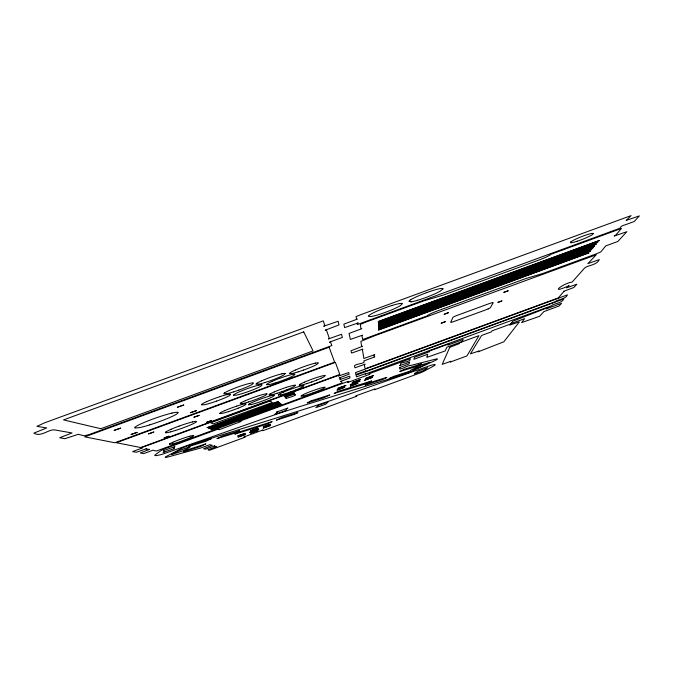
<?xml version="1.0" encoding="UTF-8"?>
<svg xmlns="http://www.w3.org/2000/svg" width="673" height="673" viewBox="0 0 673 673"><rect width="100%" height="100%" fill="white"/><g stroke="black" fill="none" stroke-linecap="round" stroke-linejoin="round"><path stroke-width="1.01" d="M378.361 325.286L594.722 245.906L378.377 325.328M511 323.578L524.604 318.674L521.6 322.611L539.578 316.302L543.893 311.599L559.12 305.979L561.56 303.338L546.266 308.882L547.746 307.595L512.767 321.24L509.697 325.084L519.388 321.871L503.85 341.791L478.108 351.836L479.05 350.986L470.41 353.838L481.649 335.423L491.08 331.982L492.123 330.822L510.883 323.932M591.735 249.473L378.453 327.726L591.71 249.515M596.202 244.181L378.335 324.108L596.177 244.223M599.29 240.53L378.251 321.61L599.256 240.564M443.002 288.835L440.31 291.098A18.297 2.17 -20.6 0 1 436.003 293.31A18.129 2.154 -20.6 0 1 430.308 295.784A18.314 2.17 -20.6 0 1 423.754 298.274A18.129 2.154 -20.6 0 1 417.655 300.259M280.229 403.354L214.88 427.708L210.186 428.945L280.212 403.32M281.179 404.195L211.81 429.618M211.802 429.61L281.163 404.162M286.437 398.18C284.073 399.064 299.628 394.79 294.648 394.378C297.214 393.335 280.801 397.903 286.496 398.155M313.096 392.839L319.616 390.29A12.837 1.077 -20 0 0 323.949 388.254A12.72 1.068 -20 0 0 325.059 387.429A12.837 1.077 -20 0 0 324.42 387.219A12.72 1.068 -20 0 0 318.674 388.674L311.843 391.021A12.72 1.068 -20 0 0 301.807 395.421M179.052 426.135L178.656 426.278A16.531 1.506 -19.5 0 0 170.967 429.324M577.123 241.245L575.272 241.817A12.358 1.422 -21.4 0 1 571.377 242.667M250.97 404.591L248.514 404.751M242.844 403.531L240.269 403.699A14.183 1.321 -19.8 0 1 240.976 402.908M280.616 394.925L278.336 395.034M271.497 394.799L269.107 394.916M226.784 393.705L223.831 393.823A15.757 1.624 -19.7 0 1 224.546 392.914M269.166 384.586L266.575 384.653M258.743 384.165L256.026 384.233A15.513 1.582 -19.9 0 1 256.859 383.29M291.998 373.498L289.499 373.507A15.336 1.548 -20 0 1 290.458 372.531A15.496 1.565 -20 0 1 295.279 370.049M370.747 316.588L368.35 316.192A18.112 2.154 -20.4 0 1 369.898 314.779A18.112 2.154 -20.4 0 1 376.089 311.54A18.112 2.154 -20.4 0 1 385.419 307.738A18.112 2.154 -20.4 0 1 391.947 305.517M411.043 301.824L408.915 301.327A18.129 2.154 -20.6 0 1 410.606 299.847M165.911 432.739L165.44 432.63A16.531 1.506 -19.5 0 1 166.046 431.797M219.878 413.516L222.519 413.306A14.108 1.287 -19.7 0 0 228.315 411.691M233.464 395.303L236.273 395.177A15.403 1.539 -19.8 0 0 242.549 393.486A15.26 1.523 -19.8 0 0 247.891 391.703A15.412 1.539 -19.8 0 0 253.359 389.642A15.26 1.523 -19.8 0 0 257.843 387.715A15.403 1.539 -19.8 0 0 260.947 386.125L262.176 384.779A15.26 1.523 -19.8 0 0 258.794 385.141M299.216 385.133L301.42 385.065A13.982 1.279 -20 0 0 306.821 383.602M177.781 412.297L178.21 412.625L176.679 414.072A23.168 2.33 -19.4 0 1 172.423 416.309A22.949 2.305 -19.4 0 1 165.979 419.094A23.176 2.33 -19.4 0 1 157.903 422.148A22.949 2.305 -19.4 0 1 149.801 424.856M266.971 393.898L265.801 395.11A14.318 1.329 -19.8 0 1 262.899 396.565A14.192 1.321 -19.8 0 1 258.718 398.34A14.335 1.329 -19.8 0 1 253.628 400.258A14.192 1.321 -19.8 0 1 248.665 401.932M285.243 373.515L283.855 374.962A15.656 1.59 -19.9 0 1 280.624 376.611A15.513 1.582 -19.9 0 1 276.023 378.588A15.664 1.598 -19.9 0 1 270.453 380.691A15.513 1.582 -19.9 0 1 265.086 382.474M295.464 385.25L294.16 386.487A14.125 1.296 -19.9 0 1 291.216 387.942A13.99 1.287 -19.9 0 1 287.043 389.709M192.604 421.904A16.413 1.489 -19.5 0 1 196.062 422.097A16.531 1.506 -19.5 0 1 191.78 424.377A16.404 1.489 -19.5 0 1 183.981 427.54L181.289 428.516A16.531 1.506 -19.5 0 1 175.392 430.484M175.527 430.434A16.413 1.489 -19.5 0 1 170.622 431.856M166.256 431.73A16.413 1.489 -19.5 0 1 171.135 429.281M170.454 431.915A16.531 1.506 -19.5 0 1 165.827 432.764M178.984 426.152A16.531 1.506 -19.5 0 1 192.587 421.895M238.225 408.149A13.982 1.27 -19.7 0 0 242.314 406.416A14.108 1.287 -19.7 0 0 245.115 405.011L246.15 403.876A13.982 1.27 -19.7 0 0 242.978 404.313A14.108 1.287 -19.7 0 0 236.736 406.113M228.357 411.674A13.982 1.27 -19.7 0 0 233.27 410.025A14.108 1.287 -19.7 0 0 238.183 408.166M219.97 413.491A13.982 1.27 -19.7 0 1 220.593 412.751M224.698 410.673A13.982 1.27 -19.7 0 1 236.761 406.13M220.399 412.81A14.108 1.287 -19.7 0 1 224.555 410.707M245.292 400.746A14.192 1.321 -19.8 0 1 252.409 397.903A14.192 1.321 -19.8 0 1 257.599 396.103A14.301 1.329 -19.8 0 1 263.85 394.285A14.192 1.321 -19.8 0 1 266.937 393.924M248.615 401.949A14.335 1.329 -19.8 0 1 242.793 403.548M240.909 402.925A14.335 1.329 -19.8 0 1 245.216 400.746M248.556 404.742A13.788 1.245 -19.9 0 1 249.271 403.985M266.365 399.535A13.788 1.245 -19.9 0 0 270.437 397.819A13.914 1.253 -19.9 0 0 273.28 396.405L274.458 395.236A13.78 1.245 -19.9 0 0 271.463 395.615A13.914 1.253 -19.9 0 0 265.398 397.373A13.788 1.245 -19.9 0 0 260.375 399.131A13.788 1.245 -19.9 0 0 253.452 401.899A13.889 1.253 -19.9 0 0 249.229 403.993M250.97 404.591A13.914 1.253 -19.9 0 0 256.598 403.026A13.788 1.245 -19.9 0 0 261.41 401.402A13.914 1.253 -19.9 0 0 266.323 399.552M282.046 391.593A13.99 1.287 -19.9 0 1 277.175 393.234M269.192 394.891A13.99 1.287 -19.9 0 1 269.999 394.084M274.315 391.922A13.99 1.287 -19.9 0 1 286.454 387.345M295.43 385.267A13.99 1.287 -19.9 0 0 292.503 385.604A14.125 1.296 -19.9 0 0 286.437 387.328M286.992 389.734A14.125 1.296 -19.9 0 1 281.962 391.627M277.049 393.284A14.125 1.296 -19.9 0 1 271.412 394.832M269.814 394.134A14.125 1.296 -19.9 0 1 274.172 391.955M295.741 389.953A13.645 1.22 -20 0 0 299.83 388.237A13.771 1.237 -20 0 0 302.724 386.807L304.036 385.604A13.645 1.22 -20 0 0 301.193 385.957M290.871 391.795A13.645 1.22 -20 0 1 286.126 393.394M278.42 395.009A13.645 1.22 -20 0 1 279.228 394.227M283.484 392.115A13.645 1.22 -20 0 1 295.329 387.656A13.771 1.237 -20 0 1 301.226 385.923M295.699 389.97A13.771 1.237 -20 0 1 290.786 391.821M286 393.436A13.771 1.237 -20 0 1 280.532 394.95M279.051 394.269A13.771 1.237 -20 0 1 283.35 392.14M320.886 378.302A13.855 1.262 -20 0 1 316.697 380.068M311.742 381.936A13.855 1.262 -20 0 1 306.947 383.551M299.3 385.107A13.855 1.262 -20 0 1 300.2 384.275M304.608 382.087A13.855 1.262 -20 0 1 316.655 377.553A13.982 1.279 -20 0 1 322.577 375.828A13.855 1.262 -20 0 1 325.328 375.551L323.881 376.83A13.982 1.279 -20 0 1 320.886 378.302M316.655 380.085A13.982 1.279 -20 0 1 311.658 381.97M300.023 384.317A13.982 1.279 -20 0 1 304.465 382.121M391.913 305.534A18.112 2.154 -20.4 0 1 399.282 303.632M370.688 316.604A18.289 2.179 -20.4 0 0 377.503 314.981A18.112 2.154 -20.4 0 0 383.711 312.953A18.289 2.179 -20.4 0 0 390.256 310.463A18.112 2.154 -20.4 0 0 395.867 308.015A18.28 2.179 -20.4 0 0 400.031 305.853L402.454 303.691A18.104 2.154 -20.4 0 0 399.375 303.582M426.463 292.696A18.129 2.154 -20.6 0 0 416.999 296.541A18.314 2.17 -20.6 0 0 410.538 299.847M426.455 292.696A18.129 2.154 -20.6 0 1 432.941 290.492A18.297 2.17 -20.6 0 1 440.209 288.599A18.129 2.154 -20.6 0 1 442.952 288.868M417.596 300.284A18.314 2.17 -20.6 0 1 410.976 301.841M592.004 233.43A12.173 1.405 -21.4 0 1 593.207 233.514M593.283 233.497A12.207 1.405 -21.4 0 1 590.793 235.55A12.358 1.422 -21.4 0 1 585.653 238.015L583.584 238.881A12.207 1.405 -21.4 0 1 577.173 241.228M570.696 242.07A12.173 1.405 -21.4 0 1 572.319 240.909A12.207 1.405 -21.4 0 1 577.131 238.503A12.173 1.405 -21.4 0 1 587.714 234.482A12.358 1.422 -21.4 0 1 592.105 233.388M571.217 242.726A12.358 1.422 -21.4 0 1 570.536 242.12M492.577 302.631A5.266 0.513 -20.8 0 1 493.183 302.715L490.424 307.637A5.123 0.488 -20.7 0 1 489.961 307.998A5.207 0.496 -20.7 0 1 488.152 308.899M492.611 302.631A5.35 0.522 -20.8 0 0 490.625 303.153A5.266 0.513 -20.8 0 0 488.775 303.784L457.716 315.174A5.266 0.513 -20.6 0 0 455.057 316.226A5.35 0.522 -20.6 0 0 453.055 317.193L450.666 322.274L451.12 322.308A5.216 0.496 -20.6 0 0 452.912 321.862L485.494 309.975A5.123 0.488 -20.7 0 0 488.186 308.882M171.96 413.104A22.949 2.305 -19.4 0 1 177.739 412.322M149.726 424.882A23.176 2.33 -19.4 0 1 139.816 427.582L134.861 428.028A22.949 2.305 -19.4 0 1 135.382 426.909A23.126 2.33 -19.4 0 1 141.624 423.561A22.949 2.305 -19.4 0 1 152.914 419.027A22.949 2.305 -19.4 0 1 161.419 416.099A23.126 2.33 -19.4 0 1 172.002 413.071M216.555 401.108A15.504 1.565 -19.6 0 1 211.103 402.934A15.656 1.582 -19.6 0 1 204.508 404.717L201.53 404.885A15.496 1.565 -19.6 0 1 202.144 404.027A15.656 1.582 -19.6 0 1 206.594 401.672M206.729 401.655A15.504 1.565 -19.6 0 1 220.088 396.607M227.003 394.647A15.504 1.565 -19.6 0 1 230.612 394.227L229.586 395.522A15.647 1.573 -19.6 0 1 226.532 397.104A15.504 1.565 -19.6 0 1 222.04 399.039A15.656 1.582 -19.6 0 1 216.513 401.125M220.096 396.574A15.656 1.582 -19.6 0 1 227.079 394.597M238.873 390.113A15.757 1.624 -19.7 0 1 233.346 391.947M224.656 392.881A15.757 1.624 -19.7 0 1 240.051 386.252A15.757 1.624 -19.7 0 1 253.435 382.979L252.257 384.359A15.908 1.64 -19.7 0 1 249.077 386.008A15.757 1.624 -19.7 0 1 244.459 387.993A15.916 1.64 -19.7 0 1 238.831 390.13M233.245 391.98A15.916 1.64 -19.7 0 1 226.725 393.722M233.514 395.295A15.26 1.523 -19.8 0 1 234.254 394.42A15.26 1.523 -19.8 0 1 238.856 392.039A15.26 1.523 -19.8 0 1 246.461 388.986A15.26 1.523 -19.8 0 1 252.055 387.059A15.26 1.523 -19.8 0 1 258.726 385.175M261.696 380.817A15.513 1.582 -19.9 0 1 275.156 375.736A15.664 1.598 -19.9 0 1 281.979 373.793M281.894 373.851A15.513 1.582 -19.9 0 1 285.201 373.54M264.994 382.508A15.664 1.598 -19.9 0 1 258.693 384.182M256.792 383.307A15.664 1.598 -19.9 0 1 261.578 380.834M275.249 382.954A15.084 1.497 -19.9 0 0 280.506 381.204A15.235 1.506 -19.9 0 0 285.924 379.151A15.084 1.497 -19.9 0 0 290.425 377.233A15.227 1.506 -19.9 0 0 293.596 375.627L295.001 374.23A15.084 1.497 -19.9 0 0 291.838 374.533A15.084 1.497 -19.9 0 0 285.251 376.4A15.084 1.497 -19.9 0 0 279.766 378.293M266.626 384.645A15.084 1.497 -19.9 0 1 267.484 383.736A15.084 1.497 -19.9 0 1 272.186 381.339M272.136 381.355A15.084 1.497 -19.9 0 1 279.775 378.293M275.198 382.971A15.235 1.506 -19.9 0 1 269.116 384.603M303.456 370.1A15.344 1.548 -20 0 1 298.139 371.875M295.388 370.041A15.344 1.548 -20 0 1 308.739 364.993A15.496 1.565 -20 0 1 315.376 363.109M315.284 363.168A15.344 1.548 -20 0 1 318.371 362.924L316.848 364.387A15.487 1.565 -20 0 1 313.559 366.053A15.344 1.548 -20 0 1 308.941 368.03A15.496 1.565 -20 0 1 303.414 370.116M298.046 371.908A15.496 1.565 -20 0 1 291.939 373.515M303.321 395.909A12.837 1.077 -20 0 1 301.605 395.488M313.172 392.805A12.72 1.068 -20 0 1 303.506 395.842M172.566 443.894A12.829 1.06 -19.6 0 1 169.806 443.86M173.104 442.153A12.829 1.06 -19.6 0 1 179.22 439.696L186.16 437.29A12.947 1.068 -19.6 0 1 189.954 436.171M172.448 443.936A12.947 1.068 -19.6 0 0 178.101 442.27A12.829 1.06 -19.6 0 0 182.762 440.664L189.147 438.165A12.947 1.068 -19.6 0 0 193.025 436.289A12.829 1.06 -19.6 0 0 193.723 435.624A12.947 1.068 -19.6 0 0 192.629 435.574A12.829 1.06 -19.6 0 0 189.971 436.18M169.663 443.894A12.947 1.068 -19.6 0 1 173.003 442.169M263.244 428.02L270.411 425.471L263.244 428.02M399.754 365.616L409.664 362.141L409.058 363.984L399.493 367.584L400.359 367.416C396.616 372.295 408.259 364.85 410.623 365.481L435.49 359.163A13.224 0.993 -20.4 0 1 434.733 360.669L407.098 373.38L302.244 405.861A102.994 7.462 -19.9 0 0 261.452 419.422L164.288 453.585A9.918 0.774 -19.6 0 1 159.753 454.906L159.678 454.923A25.995 2.044 -19.6 0 1 155.446 454.612L160.494 450.952A17.246 1.38 -19.6 0 1 165.07 448.622L218.431 428.979L219.373 429.298L218.708 429.668L220.5 429.181L241.027 421.508L239.041 421.424L346.402 382.02L348.631 381.305L348.782 381.784L347.663 382.34L349.11 381.978L369.881 374.238L369.09 373.725L410.328 358.692L410.076 359.988C408.561 362.663 398.273 361.881 400.654 365.06L399.754 365.616M350.28 386.041L358.028 383.215L350.305 386.008M277.377 411.901L274.954 414.265L285.697 410.547L286.799 408.62L287.876 408.074L276.704 412.011L277.377 411.901M360.223 379.589L352.29 382.483L360.223 379.589M372.203 377.444L364.413 380.295L372.203 377.444M192.066 444.735L188.541 446.586L206.022 441.252L211.482 438.56L192.066 444.735M186.976 449.934L183.578 451.709L200.63 446.477L205.913 443.886L186.976 449.934M414.433 373.793L423.973 370.478L427.692 367.694L418.034 371.075L414.433 373.793M190.35 412.726L196.297 410.673L190.35 412.726M337.106 390.046L344.913 387.219L337.123 390.012M193.967 417.184L199.115 415.401L193.967 417.184M257.759 428.221L250.465 430.855L257.759 428.221M323.856 326.161L338.124 321.282L338.999 324.933L325.202 330.199L326.439 330.039L329.299 338.334L328.315 338.956L341.548 334.288L342.38 337.417L329.863 342.019L329.509 342.296L330.552 342.17L331.848 345.552L88.483 434.817L84.075 435.776L78.312 434.287L64.961 438.687L59.678 437.744L72.045 432.958L55.169 430.013C49.465 428.415 41.011 437.677 33.835 433.134L46.723 427.927L36.897 426.371L44.519 422.854L323.25 320.87L324.647 324.882L324.706 325.656L323.856 326.161M171.935 454.46L182.072 451.162C204.079 441.059 173.71 452.037 171.935 454.46M373.448 375.576L365.582 378.487L373.448 375.61M429.45 351.685L414.375 357.346L413.895 359.306L427.742 354.25L426.791 357.321L427.397 357.186L445.223 350.927L446.922 347.184L462.141 341.59L463.201 339.486L448.361 344.887L447.789 345.013L448.79 343.911L447.755 344.29L429.256 351.079L429.45 351.685M245.081 433.378L237.805 435.986L245.081 433.378M164.389 450.548L164.162 451.945L163.076 452.466L174.282 448.622L173.827 448.529L174.164 447.065L174.938 446.628L163.329 450.717L164.389 450.548M206.51 422.35L211.305 420.684L206.51 422.35M337.955 388.313L345.855 385.486L337.955 388.313M350.296 384.611L352.307 384.275A5.35 0.429 -20.2 0 0 353.931 383.753L360.097 381.103A6.242 0.496 -20.2 0 0 360.047 381.027L358.347 381.372A5.359 0.429 -20.2 0 0 356.917 381.818L350.296 384.611M378.285 322.796L597.759 242.305L378.285 322.796M626.285 220.382L639.35 215.907L634.202 221.526L625.301 224.782C622.618 225.472 620.573 226.305 619.951 228.231L357.329 324.563L357.17 323.545L358.213 322.905L344.626 327.591L343.861 324.134L357.321 319.137L356.446 318.901L356.084 316.579L361.065 314.56L631.072 215.621L626.285 220.382M378.403 326.464L593.233 247.672L378.403 326.464M378.487 328.828L590.314 251.13L378.487 328.828M378.529 329.98L588.883 252.821L378.529 329.98M245.275 434.489L238.074 437.071L245.266 434.514M497.978 302.362L502.016 300.881L498.062 302.286M258.726 429.071L249.708 432.318L258.726 429.071M503.875 292.351L508.123 290.795L503.875 292.351M382.567 379.496L365.111 385.082L370.932 382.247L386.84 377.418L382.567 379.496M318.531 405.382L315.797 407.661L325.724 404.212L328.264 401.831L317.925 405.483L318.531 405.382M362.394 349.438L363.857 358.49L374.743 354.637L374.02 355.108L374.129 356.623L374.869 356.766L374.474 357.01L363.824 360.947C366.549 363.731 355.613 363.563 354.435 365.834L354.957 367.803L365.153 364.186L364.379 364.631L364.884 367.971L365.565 368.669L558.211 297.979L564.008 291.375L563.419 291.434L573.876 287.489L576.862 284.216L566.54 287.876L569.097 285.621C547.561 295.43 563.638 282.879 572.109 282.105L584.408 268.241C586.94 265.339 596.842 265.381 599.298 259.61L587.882 263.614L596.261 254.789L373.372 336.222L360.879 341.379L361.578 346.031L362.478 346.292L350.995 350.784L351.483 352.913L352.063 352.904L362.957 349.102L362.394 349.438M270.479 424.259L263.236 426.867L270.47 424.284M214.207 446.191L216.706 446.552L208.007 449.842L209.454 450.22L211.625 449.514L245.098 437.206L243.803 437.13L245.266 436.449L262.453 430.165L263.109 430.039L262.218 430.468L262.663 430.712L264.64 430.055L356.791 396.22L355.723 396.01L357.262 395.337L375.046 388.935L374.449 389.751L420.221 372.901A14.941 1.06 -20.3 0 0 425.294 370.554L433.134 366.28A23.244 1.674 -20.4 0 0 433.059 364.791L433.059 364.791A8.951 0.648 -20.4 0 0 429.559 365.776L341.085 396.944A111.996 8.909 -20.2 0 1 302.598 409.79L190.038 444.878L182.736 447.823L166.66 456.277A13.519 1.018 -19.6 0 0 168.746 456.774L200.773 447.999L209.774 444.693L212.332 445.299L203.583 448.689L205.484 449.185L214.679 445.938L214.207 446.191M365.801 373.549L365.288 374.112L551.742 305.693C552.44 303.666 562.258 303.481 563.738 298.947L356.067 375.147L356.463 376.855L365.801 373.549M257.885 430.552L250.743 433.109L257.885 430.552M294.126 414.475L276.342 420.171L281.97 417.479L297.92 412.583L294.126 414.475M120.602 428.146L114.183 430.35L120.602 428.146M217.118 438.586L233.985 433.437L239.495 430.754L222.561 435.953L217.118 438.586M365.599 371L364.901 371.622L555.166 301.815C556.613 299.485 565.757 299.586 567.474 294.858L355.479 372.64L355.891 374.415L365.599 371M449.774 347.293L442.211 364.362L451.053 361.241L450.22 362.074L466.927 355.933L478.957 335.642L459.836 342.65L459.272 343.659L449.774 347.293M238.461 432.251L234.852 434.127L266.601 424.293L272.144 421.626L238.461 432.251M311.263 400.78L307.225 402.891L323.62 397.886L329.762 394.95L311.263 400.78M614.289 235.962L626.832 231.714L617.822 241.481L605.759 245.897L600.779 251.946L596 253.982L542.657 273.541L525.605 278.63L436.609 311.263A10.415 1.094 -20.6 0 0 427.145 315.889L362.739 339.512L361.906 335.751L362.495 335.171L350.33 339.444L349.068 333.413L361.3 328.92L361.712 328.626L360.854 328.205L360.333 324.47L365.17 322.367L424.024 300.797L443.431 295.043L539.813 259.711A11.542 1.312 -21.2 0 0 550.977 254.268L621.49 228.416L615.736 235.129L614.289 235.962M419.624 367.256L410.58 370.251L421.727 364.808L429.938 362.284L419.59 367.248M137.124 432.369L131.126 434.447L137.124 432.369M153.806 432.024L148.632 433.866L153.806 432.024M448.462 312.667L444.205 314.274L448.462 312.667M445.29 321.677L441.244 323.2L445.29 321.677M183.737 404.995L177.386 407.249L183.737 404.995M340.546 381.423L341.48 381.339L341.993 382.701L340.656 383.442L156.397 451.036L152.964 450.212L143.795 453.568L140.245 452.946L149.633 449.387L145.974 449L146.344 448.74L136.426 452.264L132.631 451.617L142.323 447.949L140.64 447.957L334.666 376.762L339.184 375.164L338.359 375.988L339.057 375.887L348.715 372.556L349.161 374.112L339.167 378.024L340.193 377.889L340.631 379.042L339.815 379.648L349.75 376.173L349.91 377.94L340.546 381.423M168.982 436.213L164.153 437.938L168.982 436.213M278.286 401.63L211.717 426.438L206.931 427.7L273.221 403.026L278.286 401.63M279.27 402.496L213.316 427.077L208.571 428.331L279.27 402.496M338.342 391.307L334.111 393.444L365.346 383.93L371.647 380.943L338.426 391.249M404.246 369.309L399.787 371.513L415.081 366.903L421.584 363.857L404.246 369.309M393.587 376.409L389.297 378.529L404.271 373.978L410.547 371.05L393.587 376.409M290.484 394.858L289.466 395.236A5.527 0.48 -20 0 1 284.174 396.658A5.527 0.48 -20 0 1 288.751 394.471L289.777 394.1A5.527 0.48 -20 0 1 294.555 392.855A5.527 0.48 -20 0 1 290.484 394.858M303.716 331.882L63.506 419.91L100.824 428.718L313.063 350.902L303.716 331.882M329.114 347.26L84.764 436.853L114.864 442.758L334.632 362.15L329.114 347.26M335.39 362.377L116.345 442.716L140.733 447.528L339.823 374.491L335.39 362.377M270.26 400.906L210.607 422.795L213.206 423.881L272.229 402.547L270.26 400.906"/></g></svg>
